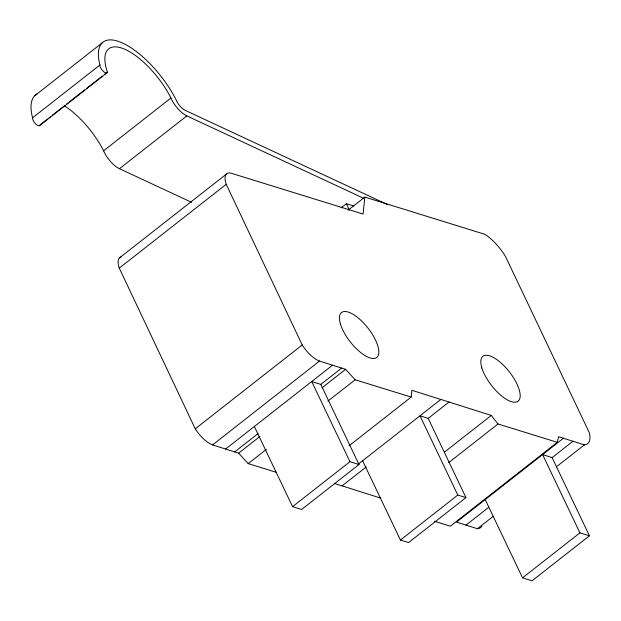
<?xml version="1.0" encoding="UTF-8"?>
<svg xmlns="http://www.w3.org/2000/svg" width="621" height="621" viewBox="0 0 621 621"><rect width="100%" height="100%" fill="white"/><g stroke="black" fill="none" stroke-linecap="round" stroke-linejoin="round"><path stroke-width="0.93" d="M556.331 466.876L584.4 444.877A31.562 12.42 51.9 0 0 589.259 432.573L505.37 256.24A31.896 12.552 51.9 0 0 486.6 235.452L484.729 234.272L364.83 197.098L363.06 214.035L230.228 172.933A23.505 9.245 51.9 0 0 226.223 184.274L119.263 268.117L195.25 428.816A21.246 8.36 51.9 0 0 212.568 444.915L238.643 453.159L248.198 463.615L276.663 472.418M348.963 445.862L411.164 397.098L411.878 390.291L491.296 415.418L498.003 423.972L557.309 442.323L558.59 436.71L584.4 444.877M34.799 95.688L102.162 42.888M47.576 118.984L40.008 124.922A5.426 2.135 51.9 0 1 35.855 124.06A5.426 2.135 51.9 0 1 32.564 117.804L99.927 64.995A62.535 24.599 51.9 0 1 122.415 42.965A62.535 24.599 51.9 0 1 175.914 99.43A10.021 3.943 51.9 0 0 185.252 110.375L387.131 204.418M49.09 117.804L50.604 116.616M52.117 115.428L64.98 105.345M66.494 104.157L68.007 102.97M69.521 101.782L84.658 89.913M86.932 88.135L102.069 76.267M104.344 74.489L107.371 72.114A53.026 20.858 51.9 0 1 123.827 48.842A53.026 20.858 51.9 0 1 170.954 98.002A17.543 6.901 51.9 0 0 186.82 115.902L363.518 198.223M39.767 125.496L107.13 72.696M64.592 105.943A53.026 20.858 51.9 0 1 103.591 150.802L170.954 98.002M103.591 150.802A17.543 6.901 51.9 0 0 119.457 168.71L186.82 115.902M119.511 257.878L226.471 174.035M341.1 207.872L346.402 203.719L353.722 205.986M348.14 210.177L364.83 197.098M195.25 428.816L302.21 344.965L226.223 184.274M212.568 444.915L319.528 361.065L345.602 369.316L355.165 379.765L411.164 397.098M225.602 449.037L332.561 365.187M234.699 451.917L258.142 433.543M254.338 426.511L292.569 506.666L301.635 509.476L359.008 464.5L349.949 461.69L311.711 381.535L320.809 384.415L341.666 368.067M238.643 453.159L259.881 436.509M322.089 387.752L345.602 369.316M248.198 463.615L266.409 449.34M327.849 401.174L355.165 379.765M292.569 506.666L349.949 461.69M358.069 464.329L440.832 399.45M342.07 485.886L366.266 466.922M362.61 460.774L400.421 540.045L408.579 542.568L465.96 497.592L457.793 495.069L419.982 415.798L428.18 418.391L449.03 402.043M444.263 452.282L491.296 415.418M448.696 462.622L498.003 423.972M400.421 540.045L457.793 495.069M557.309 442.323L450.349 526.173L434.599 521.298M563.449 438.247L456.482 522.09L477.44 528.719A31.562 12.42 51.9 0 0 481.88 526.22M466.022 525.11L488.704 507.326M485.218 499.571L522.556 577.841L532.057 580.782L589.43 535.807L579.929 532.865L542.599 454.588L552.131 457.607L572.981 441.267M477.44 528.719L493.369 516.237M522.556 577.841L579.929 532.865M334.781 483.58L380.657 498.096M119.457 168.71L191.547 202.291M552.131 457.607L589.43 535.807M346.402 203.719L349.32 209.844M428.18 418.391L465.96 497.592M320.809 384.415L359.008 464.5M107.371 72.114A5.426 2.135 51.9 0 1 103.218 71.26A5.426 2.135 51.9 0 1 99.927 64.995M119.263 268.117A23.505 9.245 51.9 0 1 121.126 256.947M32.564 117.804A62.535 24.599 51.9 0 1 37.089 94.027M319.528 361.065A21.246 8.36 51.9 0 1 302.21 344.965M340.494 324.17A28.519 11.217 51.9 0 0 373.935 358.464A28.519 11.217 51.9 0 0 362.975 322.361A28.519 11.217 51.9 0 0 340.494 324.17M481.857 367.919A28.519 11.217 51.9 0 0 515.306 402.214A28.519 11.217 51.9 0 0 504.337 366.111A28.519 11.217 51.9 0 0 481.857 367.919"/></g></svg>
